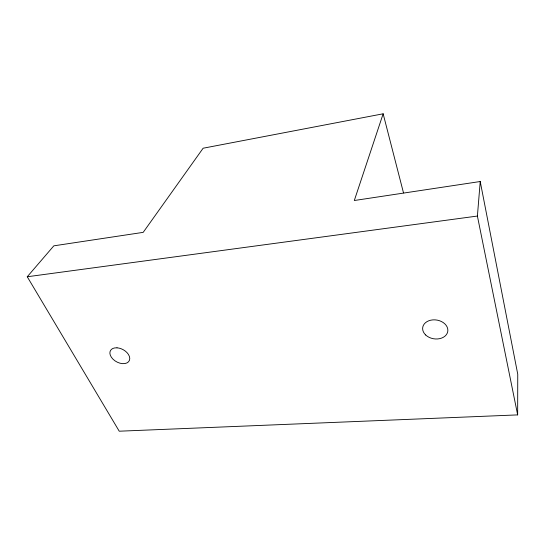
<?xml version="1.0" encoding="UTF-8"?>
<svg xmlns="http://www.w3.org/2000/svg" width="545" height="545" viewBox="0 0 545 545"><rect width="100%" height="100%" fill="white"/><g stroke="black" fill="none" stroke-linecap="round" stroke-linejoin="round"><path stroke-width="0.82" d="M517.655 414.895L517.75 374.211L480.227 181.519L354.305 200.512L383.149 113.796L203.128 148.22L143.192 232.361L53.832 245.836L27.25 276.758L119.239 431.204L517.655 414.895L477.4 216.052L480.227 181.519M27.25 276.758L477.4 216.052M383.149 113.796L403.504 192.896M116.991 347.819L114.607 347.942A10.682 6.908 28.7 0 0 110.308 355.19L111.371 357.248A10.682 6.908 28.7 0 0 122.591 363.644L124.955 363.542A10.682 6.908 28.7 0 0 129.397 356.403L128.354 354.325A10.682 6.908 28.7 0 0 116.991 347.819M425.679 334.998A12.692 9.497 8.9 0 0 447.159 333.377A12.692 9.497 8.9 0 0 432.887 319.881A12.692 9.497 8.9 0 0 425.679 334.998"/></g></svg>
